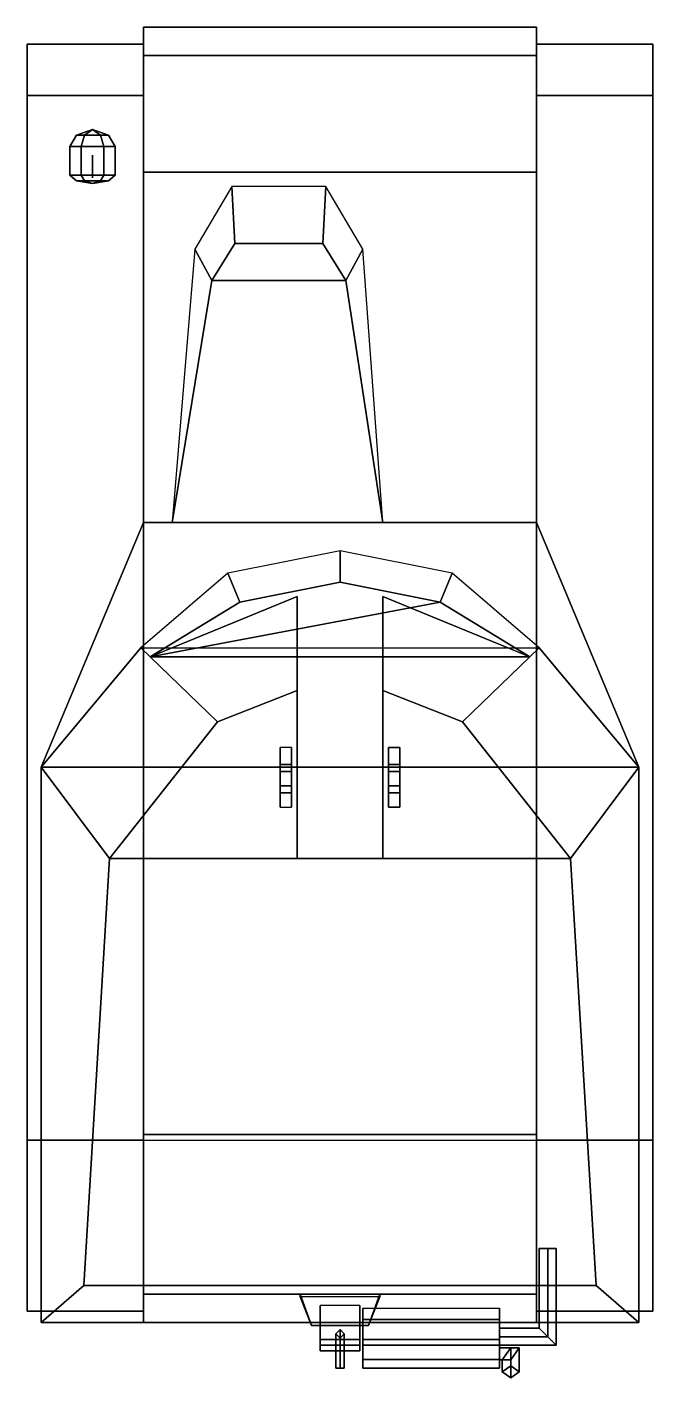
# Model space of a CAD drawing. Extents: x -1.1 to 1.1, y -2.39 to 2.35.
import ezdxf

# ---------------------------------------------------------------- set-up
doc = ezdxf.new("R2010")
doc.units = 0
doc.layers.get('0').update_dxf_attribs({"linetype": 'CONTINUOUS'})
doc.layers.add('MUDGUARD', color=6, linetype='CONTINUOUS')

msp = doc.modelspace()

# ---------------------------------------------------------------- linework, layer by layer
for points in [[(-0.69, 2.25, 0.56), (-0.69, 1.84, 0.56), (-0.69, 1.84, 1.09), (-0.69, 2.35, 0.95)], [(-0.69, 2.35, 0.95), (-0.69, 1.84, 1.09), (0.69, 1.84, 1.09), (0.69, 2.35, 0.95)], [(0.69, 2.35, 0.95), (0.69, 2.25, 0.56), (-0.69, 2.25, 0.56), (-0.69, 2.35, 0.95)], [(0.69, 1.84, 1.09), (0.69, 1.84, 0.56), (0.69, 2.25, 0.56), (0.69, 2.35, 0.95)], [(-0.69, 1.84, 0.34), (-0.69, -1.54, 0.34), (-0.69, -2.1, 0.56), (-0.69, 2.25, 0.56)], [(0.69, 2.25, 0.56), (0.69, 1.84, 0.34), (-0.69, 1.84, 0.34), (-0.69, 2.25, 0.56)], [(0.69, -2.1, 0.56), (0.69, -1.54, 0.34), (0.69, 1.84, 0.34), (0.69, 2.25, 0.56)], [(-0.9266, 1.97, 1.24), (-0.95, 1.93, 1.24), (-0.91, 1.93, 1.3093), (-0.8983, 1.97, 1.289)], [(-0.8983, 1.97, 1.191), (-0.91, 1.93, 1.1707), (-0.95, 1.93, 1.24), (-0.9266, 1.97, 1.24)], [(-0.87, 1.99, 1.24), (-0.9266, 1.97, 1.24), (-0.8983, 1.97, 1.289), (-0.87, 1.99, 1.24)], [(-0.87, 1.99, 1.24), (-0.8983, 1.97, 1.191), (-0.9266, 1.97, 1.24), (-0.87, 1.99, 1.24)], [(-0.8983, 1.97, 1.289), (-0.91, 1.93, 1.3093), (-0.83, 1.93, 1.3093), (-0.8417, 1.97, 1.289)], [(-0.8417, 1.97, 1.191), (-0.83, 1.93, 1.1707), (-0.91, 1.93, 1.1707), (-0.8983, 1.97, 1.191)], [(-0.87, 1.99, 1.24), (-0.8983, 1.97, 1.289), (-0.8417, 1.97, 1.289), (-0.87, 1.99, 1.24)], [(-0.87, 1.99, 1.24), (-0.8417, 1.97, 1.191), (-0.8983, 1.97, 1.191), (-0.87, 1.99, 1.24)], [(-0.87, 1.99, 1.24), (-0.8417, 1.97, 1.289), (-0.8134, 1.97, 1.24), (-0.87, 1.99, 1.24)], [(-0.87, 1.99, 1.24), (-0.8134, 1.97, 1.24), (-0.8417, 1.97, 1.191), (-0.87, 1.99, 1.24)], [(-0.8417, 1.97, 1.289), (-0.83, 1.93, 1.3093), (-0.79, 1.93, 1.24), (-0.8134, 1.97, 1.24)], [(-0.8134, 1.97, 1.24), (-0.79, 1.93, 1.24), (-0.83, 1.93, 1.1707), (-0.8417, 1.97, 1.191)], [(-0.91, 1.93, 1.3093), (-0.95, 1.93, 1.24), (-0.95, 1.83, 1.24), (-0.91, 1.83, 1.3093)], [(-0.95, 1.93, 1.24), (-0.91, 1.93, 1.1707), (-0.91, 1.83, 1.1707), (-0.95, 1.83, 1.24)], [(-0.83, 1.93, 1.3093), (-0.91, 1.93, 1.3093), (-0.91, 1.83, 1.3093), (-0.83, 1.83, 1.3093)], [(-0.91, 1.93, 1.1707), (-0.83, 1.93, 1.1707), (-0.83, 1.83, 1.1707), (-0.91, 1.83, 1.1707)], [(-0.87, 1.9, 1.09), (-0.87, 1.82, 1.09), (-0.87, 1.84, 1.17), (-0.87, 1.9, 1.17)], [(-0.87, 1.82, 1.09), (-0.87, 1.9, 1.09), (-0.87, 1.9, 1.17), (-0.87, 1.84, 1.17)], [(-0.79, 1.93, 1.24), (-0.83, 1.93, 1.3093), (-0.83, 1.83, 1.3093), (-0.79, 1.83, 1.24)], [(-0.83, 1.93, 1.1707), (-0.79, 1.93, 1.24), (-0.79, 1.83, 1.24), (-0.83, 1.83, 1.1707)], [(-0.9266, 1.81, 1.24), (-0.95, 1.83, 1.24), (-0.91, 1.83, 1.1707), (-0.8983, 1.81, 1.191)], [(-0.8983, 1.81, 1.289), (-0.91, 1.83, 1.3093), (-0.95, 1.83, 1.24), (-0.9266, 1.81, 1.24)], [(-0.87, 1.8, 1.24), (-0.9266, 1.81, 1.24), (-0.8983, 1.81, 1.191), (-0.87, 1.8, 1.24)], [(-0.87, 1.8, 1.24), (-0.8983, 1.81, 1.289), (-0.9266, 1.81, 1.24), (-0.87, 1.8, 1.24)], [(-0.8983, 1.81, 1.191), (-0.91, 1.83, 1.1707), (-0.83, 1.83, 1.1707), (-0.8417, 1.81, 1.191)], [(-0.8417, 1.81, 1.289), (-0.83, 1.83, 1.3093), (-0.91, 1.83, 1.3093), (-0.8983, 1.81, 1.289)], [(-0.87, 1.8, 1.24), (-0.8983, 1.81, 1.191), (-0.8417, 1.81, 1.191), (-0.87, 1.8, 1.24)], [(-0.87, 1.8, 1.24), (-0.8417, 1.81, 1.289), (-0.8983, 1.81, 1.289), (-0.87, 1.8, 1.24)], [(-0.87, 1.8, 1.24), (-0.8417, 1.81, 1.191), (-0.8134, 1.81, 1.24), (-0.87, 1.8, 1.24)], [(-0.87, 1.8, 1.24), (-0.8134, 1.81, 1.24), (-0.8417, 1.81, 1.289), (-0.87, 1.8, 1.24)], [(-0.8417, 1.81, 1.191), (-0.83, 1.83, 1.1707), (-0.79, 1.83, 1.24), (-0.8134, 1.81, 1.24)], [(-0.8134, 1.81, 1.24), (-0.79, 1.83, 1.24), (-0.83, 1.83, 1.3093), (-0.8417, 1.81, 1.289)], [(0.69, 1.84, 0.34), (0.69, -1.54, 0.34), (-0.69, -1.54, 0.34), (-0.69, 1.84, 0.34)], [(-0.69, 1.84, 0.56), (-0.69, -2.1, 0.56), (-0.69, -2.2, 1.09), (-0.69, 1.84, 1.09)], [(-0.69, 1.84, 1.09), (-0.69, 0.61, 1.09), (-0.69, 0.61, 1.41)], [(0.69, 0.61, 1.41), (0.69, 1.84, 1.09), (-0.69, 1.84, 1.09), (-0.69, 0.61, 1.41)], [(0.69, -2.2, 1.09), (0.69, -2.1, 0.56), (0.69, 1.84, 0.56), (0.69, 1.84, 1.09)], [(0.69, 0.61, 1.41), (0.69, 0.61, 1.09), (0.69, 1.84, 1.09), (0.69, 0.61, 1.41)], [(-0.38, 1.79, 1.1), (-0.51, 1.57, 1.16), (-0.45, 1.46, 1.41), (-0.37, 1.59, 1.41)], [(-0.06, 1.59, 1.41), (-0.05, 1.79, 1.1), (-0.38, 1.79, 1.1), (-0.37, 1.59, 1.41)], [(0.02, 1.46, 1.41), (0.08, 1.57, 1.16), (-0.05, 1.79, 1.1), (-0.06, 1.59, 1.41)], [(-0.51, 1.57, 1.16), (-0.59, 0.61, 1.41), (-0.59, 0.61, 1.41), (-0.45, 1.46, 1.41)], [(-0.37, 1.59, 1.41), (-0.45, 1.46, 1.41), (0.02, 1.46, 1.41), (-0.06, 1.59, 1.41)], [(0.15, 0.61, 1.41), (0.15, 0.61, 1.41), (0.08, 1.57, 1.16), (0.02, 1.46, 1.41)], [(-0.45, 1.46, 1.41), (-0.59, 0.61, 1.41), (0.15, 0.61, 1.41), (0.02, 1.46, 1.41)], [(-0.69, 0.61, 1.09), (-1.05, -0.25, 1.09), (-1.05, -0.25, 1.41), (-0.69, 0.61, 1.41)], [(-0.69, 0.61, 1.41), (-1.05, -0.25, 1.41), (1.05, -0.25, 1.41), (0.69, 0.61, 1.41)], [(-0.69, 0.61, 1.41), (-0.69, 0.61, 1.41), (0.69, 0.61, 1.41)], [(1.05, -0.25, 1.41), (1.05, -0.25, 1.09), (0.69, 0.61, 1.09), (0.69, 0.61, 1.41)], [(0, 0.51, 1.41), (-0.3942, 0.4316, 1.41), (-0.3521, 0.33, 1.51), (0, 0.4, 1.51)], [(0.3942, 0.4316, 1.41), (0, 0.51, 1.41), (0, 0.4, 1.51), (0.3521, 0.33, 1.51)], [(-0.3942, 0.4316, 1.41), (-0.7, 0.17, 1.41), (-0.6672, 0.1384, 1.5085), (-0.3521, 0.33, 1.51)], [(0.7, 0.17, 1.41), (0.3942, 0.4316, 1.41), (0.3521, 0.33, 1.51), (0.6672, 0.1384, 1.5083)], [(0, 0.4, 1.51), (-0.3521, 0.33, 1.51), (-0.6672, 0.1384, 1.5085), (0.3521, 0.33, 1.51)], [(-0.6672, 0.1384, 1.5085), (-0.43, -0.09, 2.22), (-0.15, 0.02, 2.22), (-0.15, 0.35, 1.51)], [(-0.43, -0.09, 2.22), (-0.6672, 0.1384, 1.5085), (-0.15, 0.35, 1.51), (-0.15, 0.02, 2.22)], [(-0.43, -0.09, 2.22), (-0.6672, 0.1384, 1.5085), (-0.15, 0.35, 1.51), (-0.15, 0.02, 2.22)], [(0.43, -0.09, 2.22), (0.6672, 0.1384, 1.5083), (0.15, 0.35, 1.51), (0.15, 0.02, 2.22)], [(0.43, -0.09, 2.22), (0.6672, 0.1384, 1.5083), (0.15, 0.35, 1.51), (0.15, 0.02, 2.22)], [(0.6672, 0.1384, 1.5083), (0.43, -0.09, 2.22), (0.15, 0.02, 2.22), (0.15, 0.35, 1.51)], [(0.6672, 0.1384, 1.5083), (0.3521, 0.33, 1.51), (-0.6672, 0.1384, 1.5085), (0.6672, 0.1384, 1.5083)], [(-1.05, -0.25, 1.41), (-0.81, -0.57, 2.22), (-0.43, -0.09, 2.22), (-0.7, 0.17, 1.41)], [(-0.81, -0.57, 2.22), (-1.05, -0.25, 1.41), (-0.7, 0.17, 1.41), (-0.43, -0.09, 2.22)], [(-0.6672, 0.1384, 1.5085), (-0.7, 0.17, 1.41), (0.7, 0.17, 1.41), (0.6672, 0.1384, 1.5083)], [(0.43, -0.09, 2.22), (0.7, 0.17, 1.41), (1.05, -0.25, 1.41), (0.81, -0.57, 2.22)], [(0.7, 0.17, 1.41), (0.43, -0.09, 2.22), (0.81, -0.57, 2.22), (1.05, -0.25, 1.41)], [(-0.81, -0.57, 2.22), (-0.43, -0.09, 2.22), (-0.15, 0.02, 2.22), (-0.15, -0.57, 2.22)], [(-0.43, -0.09, 2.22), (-0.81, -0.57, 2.22), (-0.15, -0.57, 2.22), (-0.15, 0.02, 2.22)], [(0.15, -0.57, 2.22), (0.15, 0.02, 2.22), (0.43, -0.09, 2.22), (0.81, -0.57, 2.22)], [(0.15, 0.02, 2.22), (0.15, -0.57, 2.22), (0.81, -0.57, 2.22), (0.43, -0.09, 2.22)], [(-0.21, -0.18, 1.41), (-0.21, -0.39, 1.41), (-0.21, -0.34, 1.93), (-0.21, -0.24, 1.93)], [(-0.17, -0.24, 1.93), (-0.17, -0.18, 1.41), (-0.21, -0.18, 1.41), (-0.21, -0.24, 1.93)], [(-0.17, -0.34, 1.93), (-0.17, -0.39, 1.41), (-0.17, -0.18, 1.41), (-0.17, -0.24, 1.93)], [(0.17, -0.18, 1.41), (0.17, -0.39, 1.41), (0.17, -0.34, 1.93), (0.17, -0.24, 1.93)], [(0.21, -0.24, 1.93), (0.21, -0.18, 1.41), (0.17, -0.18, 1.41), (0.17, -0.24, 1.93)], [(0.21, -0.18, 1.41), (0.21, -0.39, 1.41), (0.17, -0.39, 1.41), (0.17, -0.18, 1.41)], [(0.21, -0.34, 1.93), (0.21, -0.39, 1.41), (0.21, -0.18, 1.41), (0.21, -0.24, 1.93)], [(-1.05, -0.25, 1.09), (-1.05, -2.2, 1.09), (-1.05, -2.2, 1.41), (-1.05, -0.25, 1.41)], [(-1.05, -2.2, 1.41), (1.05, -2.2, 1.41), (1.05, -0.25, 1.41), (-1.05, -0.25, 1.41)], [(-0.9, -2.07, 1.87), (-1.05, -2.2, 1.41), (-1.05, -0.25, 1.41), (-0.81, -0.57, 2.22)], [(-1.05, -2.2, 1.41), (-0.9, -2.07, 1.87), (-0.81, -0.57, 2.22), (-1.05, -0.25, 1.41)], [(-0.17, -0.265, 1.9733), (-0.17, -0.24, 1.93), (-0.21, -0.24, 1.93), (-0.21, -0.265, 1.9733)], [(-0.21, -0.315, 1.9733), (-0.21, -0.265, 1.9733), (-0.21, -0.24, 1.93), (-0.21, -0.34, 1.93)], [(-0.17, -0.315, 1.9733), (-0.17, -0.265, 1.9733), (-0.21, -0.265, 1.9733), (-0.21, -0.315, 1.9733)], [(-0.17, -0.34, 1.93), (-0.17, -0.24, 1.93), (-0.17, -0.265, 1.9733), (-0.17, -0.315, 1.9733)], [(0.17, -0.315, 1.9733), (0.17, -0.265, 1.9733), (0.17, -0.24, 1.93), (0.17, -0.34, 1.93)], [(0.21, -0.265, 1.9733), (0.21, -0.24, 1.93), (0.17, -0.24, 1.93), (0.17, -0.265, 1.9733)], [(0.21, -0.315, 1.9733), (0.21, -0.265, 1.9733), (0.17, -0.265, 1.9733), (0.17, -0.315, 1.9733)], [(0.21, -0.34, 1.93), (0.21, -0.24, 1.93), (0.21, -0.265, 1.9733), (0.21, -0.315, 1.9733)], [(0.81, -0.57, 2.22), (1.05, -0.25, 1.41), (1.05, -2.2, 1.41), (0.9, -2.07, 1.87)], [(1.05, -0.25, 1.41), (0.81, -0.57, 2.22), (0.9, -2.07, 1.87), (1.05, -2.2, 1.41)], [(1.05, -2.2, 1.41), (1.05, -2.2, 1.09), (1.05, -0.25, 1.09), (1.05, -0.25, 1.41)], [(-0.17, -0.34, 1.93), (-0.17, -0.315, 1.9733), (-0.21, -0.315, 1.9733), (-0.21, -0.34, 1.93)], [(0.21, -0.34, 1.93), (0.21, -0.315, 1.9733), (0.17, -0.315, 1.9733), (0.17, -0.34, 1.93)], [(-0.21, -0.34, 1.93), (-0.21, -0.39, 1.41), (-0.17, -0.39, 1.41), (-0.17, -0.34, 1.93)], [(0.17, -0.34, 1.93), (0.17, -0.39, 1.41), (0.21, -0.39, 1.41), (0.21, -0.34, 1.93)], [(-0.9, -2.07, 1.87), (-0.81, -0.57, 2.22), (0.81, -0.57, 2.22), (0.9, -2.07, 1.87)], [(-0.81, -0.57, 2.22), (-0.9, -2.07, 1.87), (0.9, -2.07, 1.87), (0.81, -0.57, 2.22)], [(-1.05, -2.2, 1.09), (-1.05, -1.56, 1.09), (1.05, -1.56, 1.09), (1.05, -2.2, 1.09)], [(-0.69, -2.1, 0.56), (-0.69, -1.54, 0.34), (0.69, -1.54, 0.34), (0.69, -2.1, 0.56)], [(0.73, -1.94, 0.9), (0.7, -1.94, 0.87), (0.7, -2.22, 0.87), (0.73, -2.25, 0.9)], [(0.7, -1.94, 0.87), (0.73, -1.94, 0.84), (0.73, -2.25, 0.84), (0.7, -2.22, 0.87)], [(0.76, -1.94, 0.87), (0.73, -1.94, 0.9), (0.73, -2.25, 0.9), (0.76, -2.28, 0.87)], [(0.73, -1.94, 0.84), (0.76, -1.94, 0.87), (0.76, -2.28, 0.87), (0.73, -2.25, 0.84)], [(1.05, -2.2, 1.41), (0.9, -2.07, 1.87), (-0.9, -2.07, 1.87), (-1.05, -2.2, 1.41)], [(0.9, -2.07, 1.87), (1.05, -2.2, 1.41), (-1.05, -2.2, 1.41), (-0.9, -2.07, 1.87)], [(-0.69, -2.2, 1.09), (-0.69, -2.1, 0.56), (0.69, -2.1, 0.56), (0.69, -2.2, 1.09)], [(-0.14, -2.1, 0.56), (-0.1, -2.21, 0.58), (-0.1, -2.21, 0.66), (-0.14, -2.11, 0.66)], [(0.14, -2.1, 0.56), (0.1, -2.21, 0.58), (-0.1, -2.21, 0.58), (-0.14, -2.1, 0.56)], [(-0.14, -2.11, 0.66), (-0.1, -2.21, 0.66), (0.1, -2.21, 0.66), (0.14, -2.11, 0.66)], [(0.1, -2.21, 0.66), (0.1, -2.21, 0.58), (0.14, -2.1, 0.56), (0.14, -2.11, 0.66)], [(-0.07, -2.2, 1.41), (-0.07, -2.26, 1.41), (-0.07, -2.28, 1.49), (-0.07, -2.14, 1.61)], [(-0.07, -2.14, 1.61), (-0.07, -2.28, 1.49), (0.07, -2.28, 1.49), (0.07, -2.14, 1.61)], [(0.07, -2.28, 1.49), (0.07, -2.26, 1.41), (0.07, -2.2, 1.41), (0.07, -2.14, 1.61)], [(0.08, -2.33, 0.82), (0.08, -2.36, 1.02), (0.08, -2.19, 1.04), (0.08, -2.15, 0.83)], [(0.08, -2.28, 0.77), (0.08, -2.33, 0.82), (0.08, -2.15, 0.83), (0.08, -2.19, 0.78)], [(0.08, -2.19, 0.78), (0.08, -2.15, 0.83), (0.56, -2.15, 0.83), (0.56, -2.19, 0.78)], [(0.56, -2.19, 1.04), (0.56, -2.36, 1.02), (0.56, -2.33, 0.82), (0.56, -2.15, 0.83)], [(0.56, -2.15, 0.83), (0.56, -2.33, 0.82), (0.56, -2.28, 0.77), (0.56, -2.19, 0.78)], [(-1.05, -2.2, 1.41), (-1.05, -2.2, 1.09), (1.05, -2.2, 1.09), (1.05, -2.2, 1.41)], [(-0.1, -2.21, 0.66), (-0.1, -2.21, 0.58), (0.1, -2.21, 0.58), (0.1, -2.21, 0.66)], [(0.07, -2.2, 1.41), (0.07, -2.26, 1.41), (-0.07, -2.26, 1.41), (-0.07, -2.2, 1.41)], [(0.07, -2.3, 0.66), (-0.07, -2.3, 0.66), (-0.07, -2.21, 0.66), (0.07, -2.21, 0.66)], [(-0.07, -2.3, 0.66), (0.07, -2.3, 0.66), (0.07, -2.21, 0.66), (-0.07, -2.21, 0.66)], [(0.07, -2.3, 0.58), (-0.07, -2.3, 0.58), (-0.07, -2.21, 0.58), (0.07, -2.21, 0.58)], [(-0.07, -2.3, 0.58), (0.07, -2.3, 0.58), (0.07, -2.21, 0.58), (-0.07, -2.21, 0.58)], [(-0.015, -2.36, 0.69), (0, -2.36, 0.705), (0, -2.225, 0.705), (-0.015, -2.24, 0.69)], [(0, -2.225, 0.54), (-0.015, -2.24, 0.54), (-0.015, -2.24, 0.69), (0, -2.225, 0.705)], [(0, -2.225, 0.54), (0.015, -2.24, 0.54), (0, -2.255, 0.54), (-0.015, -2.24, 0.54)], [(0, -2.36, 0.705), (0.015, -2.36, 0.69), (0.015, -2.24, 0.69), (0, -2.225, 0.705)], [(0.015, -2.24, 0.54), (0, -2.225, 0.54), (0, -2.225, 0.705), (0.015, -2.24, 0.69)], [(0.08, -2.36, 1.02), (0.08, -2.33, 1.07), (0.08, -2.26, 1.08), (0.08, -2.19, 1.04)], [(0.08, -2.19, 1.04), (0.08, -2.26, 1.08), (0.56, -2.26, 1.08), (0.56, -2.19, 1.04)], [(0.56, -2.19, 0.78), (0.56, -2.28, 0.77), (0.08, -2.28, 0.77), (0.08, -2.19, 0.78)], [(0.56, -2.26, 1.08), (0.56, -2.33, 1.07), (0.56, -2.36, 1.02), (0.56, -2.19, 1.04)], [(0.73, -2.25, 0.9), (0.7, -2.22, 0.87), (0.56, -2.22, 0.87), (0.56, -2.25, 0.9)], [(0.7, -2.22, 0.87), (0.73, -2.25, 0.84), (0.56, -2.25, 0.84), (0.56, -2.22, 0.87)], [(-0.07, -2.28, 1.49), (-0.07, -2.26, 1.41), (0.07, -2.26, 1.41), (0.07, -2.28, 1.49)], [(0, -2.36, 0.675), (-0.015, -2.36, 0.69), (-0.015, -2.24, 0.69), (0, -2.255, 0.675)], [(-0.015, -2.24, 0.54), (0, -2.255, 0.54), (0, -2.255, 0.675), (-0.015, -2.24, 0.69)], [(0.015, -2.36, 0.69), (0, -2.36, 0.675), (0, -2.255, 0.675), (0.015, -2.24, 0.69)], [(0, -2.255, 0.54), (0.015, -2.24, 0.54), (0.015, -2.24, 0.69), (0, -2.255, 0.675)], [(0.08, -2.26, 1.08), (0.08, -2.33, 1.07), (0.56, -2.33, 1.07), (0.56, -2.26, 1.08)], [(0.76, -2.28, 0.87), (0.73, -2.25, 0.9), (0.56, -2.25, 0.9), (0.56, -2.28, 0.87)], [(0.73, -2.25, 0.84), (0.76, -2.28, 0.87), (0.56, -2.28, 0.87), (0.56, -2.25, 0.84)], [(0.56, -2.28, 0.77), (0.56, -2.33, 0.82), (0.08, -2.33, 0.82), (0.08, -2.28, 0.77)], [(0.57, -2.3312, 1.0412), (0.6, -2.2888, 1.0412), (0.56, -2.2888, 1.0412), (0.56, -2.3312, 1.0412)], [(0.6, -2.2888, 1.0412), (0.63, -2.2888, 0.9988), (0.56, -2.2888, 0.9988), (0.56, -2.2888, 1.0412)], [(0.63, -2.2888, 0.9988), (0.6, -2.3312, 0.9988), (0.56, -2.3312, 0.9988), (0.56, -2.2888, 0.9988)], [(0.57, -2.3736, 1.0836), (0.6, -2.3524, 1.1049), (0.6, -2.2888, 1.0412), (0.57, -2.3312, 1.0412)], [(0.6, -2.3524, 1.1049), (0.63, -2.3736, 1.0836), (0.63, -2.2888, 0.9988), (0.6, -2.2888, 1.0412)], [(0.63, -2.3736, 1.0836), (0.6, -2.3949, 1.0624), (0.6, -2.3312, 0.9988), (0.63, -2.2888, 0.9988)], [(0, -2.36, 0.675), (0.015, -2.36, 0.69), (0, -2.36, 0.705), (-0.015, -2.36, 0.69)], [(0.56, -2.36, 1.02), (0.56, -2.33, 1.07), (0.08, -2.33, 1.07), (0.08, -2.36, 1.02)], [(0.56, -2.33, 0.82), (0.56, -2.36, 1.02), (0.08, -2.36, 1.02), (0.08, -2.33, 0.82)], [(0.6, -2.3312, 0.9988), (0.57, -2.3312, 1.0412), (0.56, -2.3312, 1.0412), (0.56, -2.3312, 0.9988)], [(0.6, -2.3949, 1.0624), (0.57, -2.3736, 1.0836), (0.57, -2.3312, 1.0412), (0.6, -2.3312, 0.9988)], [(0.6, -2.3949, 1.0624), (0.63, -2.3736, 1.0836), (0.6, -2.3524, 1.1049), (0.57, -2.3736, 1.0836)]]:
    msp.add_3dface(points)
at = {"layer": 'MUDGUARD'}
for points in [[(-1.1, 2.11, 1.09), (-1.1, 2.29, 1.01), (-0.69, 2.29, 1.01), (-0.69, 2.11, 1.09)], [(-1.1, 2.29, 1.01), (-1.1, 2.11, 1.09), (-0.69, 2.11, 1.09), (-0.69, 2.29, 1.01)], [(-0.69, 1.84, 1.09), (-0.69, 2.29, 0.96), (-0.69, 2.29, 1.01), (-0.69, 2.11, 1.09)], [(-0.69, 2.29, 0.96), (-0.69, 1.84, 1.09), (-0.69, 2.11, 1.09), (-0.69, 2.29, 1.01)], [(0.69, 2.29, 0.96), (0.69, 1.84, 1.09), (0.69, 2.11, 1.09), (0.69, 2.29, 1.01)], [(0.69, 1.84, 1.09), (0.69, 2.29, 0.96), (0.69, 2.29, 1.01), (0.69, 2.11, 1.09)], [(1.1, 2.11, 1.09), (1.1, 2.29, 1.01), (0.69, 2.29, 1.01), (0.69, 2.11, 1.09)], [(1.1, 2.29, 1.01), (1.1, 2.11, 1.09), (0.69, 2.11, 1.09), (0.69, 2.29, 1.01)], [(-1.1, -1.56, 1.09), (-1.1, 2.11, 1.09), (-0.69, 2.11, 1.09), (-0.69, -1.56, 1.09)], [(-1.1, 2.11, 1.09), (-1.1, -1.56, 1.09), (-0.69, -1.56, 1.09), (-0.69, 2.11, 1.09)], [(1.1, -1.56, 1.09), (1.1, 2.11, 1.09), (0.69, 2.11, 1.09), (0.69, -1.56, 1.09)], [(1.1, 2.11, 1.09), (1.1, -1.56, 1.09), (0.69, -1.56, 1.09), (0.69, 2.11, 1.09)], [(-1.1, -2.16, 0.92), (-1.1, -1.56, 1.09), (-0.69, -1.56, 1.09), (-0.69, -2.16, 0.92)], [(-1.1, -1.56, 1.09), (-1.1, -2.16, 0.92), (-0.69, -2.16, 0.92), (-0.69, -1.56, 1.09)], [(1.1, -2.16, 0.92), (1.1, -1.56, 1.09), (0.69, -1.56, 1.09), (0.69, -2.16, 0.92)], [(1.1, -1.56, 1.09), (1.1, -2.16, 0.92), (0.69, -2.16, 0.92), (0.69, -1.56, 1.09)]]:
    msp.add_3dface(points, dxfattribs=at)

doc.saveas('drawing.dxf')
